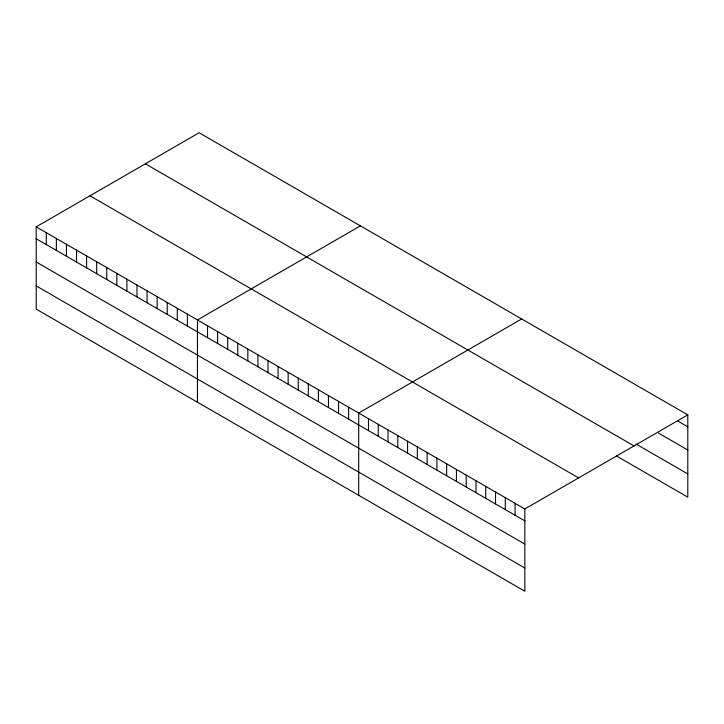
<?xml version="1.0" encoding="UTF-8"?>
<svg xmlns="http://www.w3.org/2000/svg" width="724" height="724" viewBox="0 0 724 724"><rect width="100%" height="100%" fill="white"/><g stroke="black" fill="none" stroke-linecap="round" stroke-linejoin="round"><path stroke-width="1.09" d="M36.2 226.847L524.846 508.963L524.837 591.236L36.2 309.121L36.2 226.847L199.154 132.763L687.8 414.879L687.8 497.153L616.459 455.966M360.407 225.861L197.453 319.945L197.453 402.218M521.66 318.958L358.706 413.042L358.706 495.316M524.846 508.963L687.8 414.879M678.026 421.16L687.8 426.798M658.478 433.088L687.8 450.011M636.007 444.029L687.8 473.939M145.379 163.814L634.025 445.93M89.975 195.797L578.621 477.912M36.2 238.766L524.846 520.882M36.2 261.988L524.837 544.095M36.2 285.908L524.837 568.023M515.072 503.316L515.072 515.244M505.298 497.678L505.298 509.596M495.524 492.039L495.524 503.958M485.75 486.392L485.75 498.311M475.976 480.754L475.976 492.673M466.202 475.107L466.202 487.026M456.428 469.469L456.428 481.388M446.663 463.822L446.663 475.74M436.889 458.183L436.889 470.102M427.115 452.536L427.115 464.455M417.341 446.898L417.341 458.817M407.567 441.251L407.567 453.179M397.793 435.613L397.793 447.532M388.019 429.966L388.019 441.893M378.245 424.327L378.245 436.246M368.48 418.689L368.48 430.608M348.624 407.223L348.624 419.142M338.542 401.404L338.542 413.323M328.47 395.585L328.47 407.503M318.388 389.765L318.388 401.684M308.315 383.946L308.315 395.874M298.234 378.127L298.234 390.055M288.152 372.317L288.152 384.236M278.079 366.498L278.079 378.417M267.998 360.679L267.998 372.598M257.925 354.86L257.925 366.778M247.843 349.04L247.843 360.959M237.762 343.221L237.762 355.14M227.689 337.402L227.689 349.321M217.607 331.583L217.607 343.502M207.526 325.764L207.526 337.683M187.371 314.126L187.371 326.044M177.299 308.306L177.299 320.225M167.217 302.487L167.217 314.406M157.135 296.668L157.135 308.587M147.062 290.849L147.062 302.777M136.981 285.03L136.981 296.958M126.908 279.211L126.908 291.139M116.826 273.401L116.826 285.319M106.745 267.581L106.745 279.5M96.672 261.762L96.672 273.681M86.59 255.943L86.59 267.862M76.509 250.124L76.509 262.043M66.436 244.305L66.436 256.224M56.354 238.486L56.354 250.404M46.282 232.666L46.282 244.585"/></g></svg>
